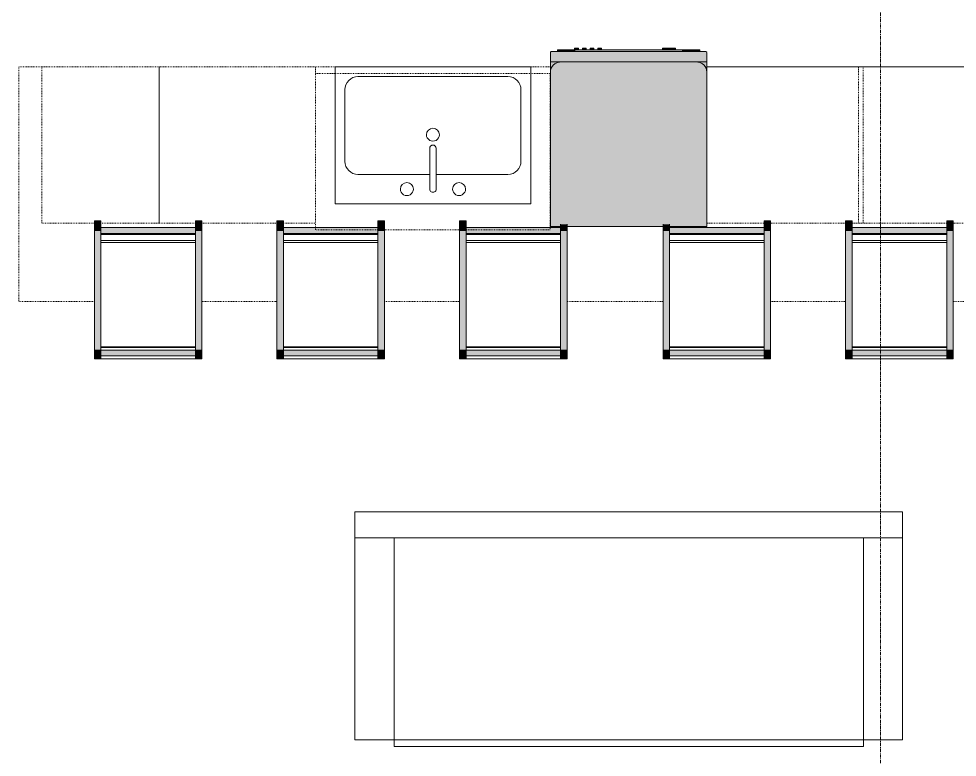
# Model space of a CAD drawing. Header units: inches. Extents: x -4061 to -1937, y 10959 to 12323.
# Drawn here: x -2305.5 to -2161.5, y 11349 to 11462.3 of the extents above; entities that cross this region are included whole.
import ezdxf

# ---------------------------------------------------------------- set-up
doc = ezdxf.new("R2010")
doc.units = ezdxf.units.IN
doc.header["$MEASUREMENT"] = 0
doc.linetypes.add('Dash', pattern=[0.25, 0.125, -0.125])
doc.linetypes.add('Grid Line 1_2_', pattern=[0.875, 0.5, -0.125, 0.125, -0.125])
for name, color, linetype, lineweight in [('0-1', 7, 'Continuous', 5), ('0-2', 10, 'Continuous', 18), ('I-FURN', 30, 'Continuous', 9), ('I-FURN-1', 71, 'Continuous', 9), ('I-FURN-2', 7, 'Continuous', 9), ('P-SANR-FIXT-2', 7, 'Continuous', 9), ('Q-CASE-4', 7, 'Dash', 9), ('Q-CASE-HDLN-1', 7, 'Dash', 9), ('Q-SPCQ-1', 7, 'Continuous', 9), ('Q-SPCQ-2', 55, 'Continuous', 9), ('S-GRID-1', 1, 'Grid Line 1_2_', 9)]:
    doc.layers.add(name, color=color, linetype=linetype, lineweight=lineweight)

# ---------------------------------------------------------------- blocks, each defined once
blk = doc.blocks.new('Sink Kitchen-Single - 30_ x 21_-366345-ENLARGED RCP - 1ST FLOOR PLAN - EAST')
at = {"layer": 'P-SANR-FIXT-2'}
for p, q in [((15.62, 10.59), (-14.38, 10.59)), ((-14.38, 10.59), (-14.38, -10.41)), ((15.62, -10.41), (15.62, 10.59)), ((0.12, 8.34), (0.12, 2.09)), ((1.12, 8.34), (1.12, 2.09)), ((0.12, 6.09), (-10.88, 6.09)), ((12.12, 6.09), (1.12, 6.09)), ((-12.88, 4.09), (-12.88, -6.91)), ((14.12, -6.91), (14.12, 4.09)), ((-10.88, -8.91), (12.12, -8.91)), ((-14.38, -10.41), (15.62, -10.41))]:
    blk.add_line(p, q, dxfattribs=at)
for centre, radius, start, end in [((-3.38, 8.34), 1, 360, 180), ((0.62, 8.34), 0.5, 360, 180), ((4.62, 8.34), 1, 360, 180), ((-3.38, 8.34), 1, 180, 0), ((4.62, 8.34), 1, 180, 360), ((-10.88, 4.09), 2, 90, 180), ((12.12, 4.09), 2, 360, 90), ((0.62, 2.09), 0.5, 180, 0), ((0.62, 0), 1, 360, 180), ((0.62, 0), 1, 180, 0), ((-10.88, -6.91), 2, 180, 270), ((12.12, -6.91), 2, 270, 0)]:
    blk.add_arc(centre, radius, start, end, dxfattribs=at)
blk = doc.blocks.new('Dishwasher_15404 - 34_ counter-V11-ENLARGED RCP - 1ST FLOOR PLAN - EAST')
at = {"layer": 'Q-SPCQ-2'}
for points in [[(0, 24), (0, 22.44), (0.36, 22.44), (0.36, 21.44), (0, 21.44), (0, 6.72), (0.36, 6.72), (0.36, 5.72), (0, 5.72), (0, 0), (23.68, 0), (24.08, 0.05), (24.46, 0.21), (24.83, 0.52), (25.04, 0.79), (25.2, 1.17), (25.25, 1.57), (25.25, 22.43), (25.17, 22.9), (24.98, 23.29), (24.74, 23.58), (24.46, 23.79), (24.08, 23.95), (23.68, 24), (1.7, 24)], [(25.25, 0), (26.73, 0.01), (26.82, 0.06), (26.87, 0.2), (26.85, 23.86), (26.82, 23.94), (26.68, 24), (25.25, 24), (25.25, 0.62)], [(26.87, 21.39), (27.12, 21.39), (27.12, 22.91), (26.87, 22.91)], [(26.87, 20.79), (26.87, 20.19), (27.12, 20.19), (27.12, 21.39), (26.87, 21.39), (26.87, 21.01)], [(26.87, 3.81), (27.12, 3.81), (27.12, 20.19), (26.87, 20.19), (26.87, 8.29)], [(27.12, 19.69), (27.37, 19.69), (27.37, 20.28), (27.12, 20.28), (27.12, 20.19)], [(27.12, 18.51), (27.37, 18.51), (27.37, 19.1), (27.12, 19.1)], [(27.12, 17.33), (27.37, 17.33), (27.37, 17.92), (27.12, 17.92)], [(27.12, 16.15), (27.37, 16.15), (27.37, 16.74), (27.12, 16.74)], [(27.12, 6.5), (27.12, 5.81), (27.37, 5.81), (27.37, 6.79), (27.12, 6.79), (27.12, 6.66)], [(27.12, 5.55), (27.12, 4.82), (27.37, 4.82), (27.37, 5.81), (27.12, 5.81)], [(26.87, 3.56), (26.87, 2.61), (27.12, 2.61), (27.12, 3.81), (26.87, 3.81)], [(26.87, 1.09), (27.12, 1.09), (27.12, 2.61), (26.87, 2.61)]]:
    blk.add_hatch(color=256, dxfattribs=at).paths.add_polyline_path(points, flags=0)
h = blk.add_hatch(color=256, dxfattribs=at)
h.paths.add_polyline_path([(23.68, 0), (25.25, 0), (25.25, 1.57), (25.2, 1.17), (24.96, 0.67), (24.74, 0.42), (24.46, 0.21), (24.08, 0.05)], flags=0)
h.paths.add_polyline_path([(23.68, 24), (24.08, 23.95), (24.46, 23.79), (24.83, 23.48), (25.04, 23.21), (25.22, 22.75), (25.25, 22.69), (25.25, 24), (23.95, 24)], flags=0)
h = blk.add_hatch(color=256, dxfattribs=at)
h.paths.add_polyline_path([(25.07, 0.85), (25.12, 0.95), (25.08, 0.9)], flags=0)
h.paths.add_polyline_path([(25.2, 1.2), (25.22, 1.25), (25.2, 1.23)], flags=0)
at = {"layer": 'Q-SPCQ-1'}
for p, q in [((0, 24), (23.68, 24)), ((0, 22.44), (0, 24)), ((23.68, 24), (25.25, 24)), ((25.25, 24), (26.68, 24)), ((25.25, 24), (25.25, 22.43)), ((26.87, 23.8), (26.87, 0.2)), ((25.25, 22.43), (25.25, 1.57)), ((26.87, 22.91), (27.12, 22.91)), ((27.12, 21.39), (27.12, 22.91)), ((0, 6.72), (0, 21.44)), ((27.12, 20.19), (27.12, 21.39)), ((27.12, 20.28), (27.37, 20.28)), ((27.12, 3.81), (27.12, 20.19)), ((27.37, 19.69), (27.37, 20.28)), ((27.12, 19.69), (27.37, 19.69)), ((27.12, 19.1), (27.37, 19.1)), ((27.37, 18.51), (27.37, 19.1)), ((27.12, 18.51), (27.37, 18.51)), ((27.12, 17.92), (27.37, 17.92)), ((27.12, 17.33), (27.37, 17.33)), ((27.37, 17.33), (27.37, 17.92)), ((27.12, 16.74), (27.37, 16.74)), ((27.12, 16.15), (27.37, 16.15)), ((27.37, 16.15), (27.37, 16.74)), ((27.37, 6.79), (27.12, 6.79)), ((27.37, 5.81), (27.37, 6.79)), ((27.37, 4.82), (27.37, 5.81)), ((0, 0), (0, 5.72)), ((27.12, 4.82), (27.37, 4.82)), ((27.12, 2.61), (27.12, 3.81)), ((25.25, 1.57), (25.25, 0)), ((27.12, 1.09), (27.12, 2.61)), ((23.68, 0), (0, 0)), ((26.87, 1.09), (27.12, 1.09)), ((25.25, 0), (23.68, 0)), ((26.68, 0), (25.25, 0))]:
    blk.add_line(p, q, dxfattribs=at)
for centre, radius, start, end in [((23.68, 22.43), 1.57, 360, 90), ((23.68, 22.43), 1.57, 32.077, 42.3359), ((23.68, 22.43), 1.57, 17.8182, 27.5266), ((26.68, 23.8), 0.197, 360, 90), ((23.68, 22.43), 1.57, 360, 13.6425), ((23.68, 1.57), 1.57, 270, 360), ((23.68, 1.57), 1.57, 346.3575, 360), ((23.68, 1.57), 1.57, 317.6641, 327.923), ((23.68, 1.57), 1.57, 332.4734, 342.1818), ((26.68, 0.2), 0.197, 270, 360), ((26.68, 0.2), 0.197, 285, 345)]:
    blk.add_arc(centre, radius, start, end, dxfattribs=at)
blk = doc.blocks.new('OD_CW_Countertop - OD_CW_Countertop-2216630-ENLARGED RCP - 1ST FLOOR PLAN - EAST')
at = {"layer": 'Q-CASE-HDLN-1'}
for p, q in [((14.45, 24), (0.74, 24)), ((0.74, 24), (0.74, -12)), ((42.45, 24), (30.95, 24)), ((73.67, 24), (58.95, 24)), ((101.67, 24), (90.17, 24)), ((129.67, 24), (118.17, 24)), ((157.76, 24), (146.17, 24)), ((157.76, -12), (157.76, 24)), ((0.74, -12), (52.23, -12)), ((76.23, -12), (157.76, -12))]:
    blk.add_line(p, q, dxfattribs=at)
blk = doc.blocks.new('Bar_Stool_6722_1_ - Bar_Stool_6722_1_-V9-ENLARGED RCP - 1ST FLOOR PLAN - EAST')
at = {"layer": 'I-FURN-1'}
for points in [[(0, 21.13), (0, 20.14), (1, 20.14), (1, 21.13)], [(16.5, 20.63), (15.5, 20.63), (15.5, 20.14), (16.5, 20.14), (16.5, 20.28)], [(0, 20.14), (0, 19.69), (1, 19.69), (1, 20.14)], [(0, 19.69), (0, 1.3), (1, 1.3), (1, 19.69)], [(15.5, 20.14), (1, 20.14), (1, 19.22), (15.5, 19.22)], [(16.5, 20.14), (15.5, 20.14), (15.5, 19.69), (16.5, 19.69), (16.5, 19.89)], [(16, 19.69), (15.5, 19.69), (15.5, 1.3), (16.5, 1.3), (16.5, 19.69)], [(0, 1.3), (0, 0.75), (1, 0.75), (1, 1.3)], [(0, 0.75), (0, 0), (1, 0), (1, 0.75)], [(1, 1.3), (1, 0.46), (15.5, 0.46), (15.5, 1.3)], [(15.5, 1.3), (15.5, 0.75), (16.5, 0.75), (16.5, 1.3), (16, 1.3)], [(15.5, 0.75), (15.5, 0), (16.5, 0), (16.5, 0.75), (16, 0.75)]]:
    blk.add_hatch(color=256, dxfattribs=at).paths.add_polyline_path(points, flags=0)
at = {"layer": 'I-FURN-2'}
for p, q in [((1, 21.13), (0, 21.13)), ((0, 21.13), (0, 20.14)), ((1, 20.14), (1, 21.13)), ((15.5, 20.63), (15.5, 20.14)), ((16.5, 20.14), (16.5, 20.63)), ((0, 20.14), (0, 19.69)), ((0, 20.14), (1, 20.14)), ((0, 19.69), (0, 1.3)), ((0, 19.69), (1, 19.69)), ((15.5, 20.14), (1, 20.14)), ((1, 19.69), (1, 20.14)), ((1, 1.3), (1, 19.69)), ((1, 19.22), (15.5, 19.22)), ((1, 19.07), (15.5, 19.07)), ((15.5, 20.14), (15.5, 19.69)), ((15.5, 20.14), (16.5, 20.14)), ((15.5, 19.69), (15.5, 1.3)), ((15.5, 19.69), (16.5, 19.69)), ((16.5, 19.69), (16.5, 20.14)), ((16.5, 1.3), (16.5, 19.69)), ((1, 18.13), (15.5, 18.13)), ((1, 17.83), (15.5, 17.83)), ((1, 1.83), (15.5, 1.83)), ((1, 1.73), (15.5, 1.73)), ((0, 1.3), (1, 1.3)), ((0, 1.3), (0, 0.75)), ((0, 0.75), (0, 0)), ((0, 0.75), (1, 0.75)), ((15.5, 1.3), (1, 1.3)), ((1, 0.75), (1, 1.3)), ((1, 0), (1, 0.75)), ((1, 0.46), (15.5, 0.46)), ((15.5, 1.3), (16.5, 1.3)), ((15.5, 1.3), (15.5, 0.75)), ((15.5, 0.75), (15.5, 0)), ((15.5, 0.75), (16.5, 0.75)), ((16.5, 0), (15.5, 0)), ((16.5, 0.75), (16.5, 1.3)), ((16.5, 0), (16.5, 0.75)), ((1, 0), (0, 0)), ((1, 0), (15.5, 0))]:
    blk.add_line(p, q, dxfattribs=at)
blk = doc.blocks.new('Bar_Stool_6722_1_ - Bar_Stool_6722_1_-V12-ENLARGED RCP - 1ST FLOOR PLAN - EAST')
at = {"layer": 'I-FURN-1'}
for points in [[(16, 0), (15.5, 0), (15.5, -0.75), (16.5, -0.75), (16.5, 0)], [(1, 0), (0, 0), (0, -0.75), (1, -0.75), (1, -0.46)], [(0, -0.75), (0, -1.3), (1, -1.3), (1, -0.75)], [(0, -1.3), (0, -19.69), (1, -19.69), (1, -1.3)], [(15.5, -0.46), (1, -0.46), (1, -1.3), (15.5, -1.3), (15.5, -0.75)], [(15.5, -0.75), (15.5, -1.3), (16.5, -1.3), (16.5, -0.75), (16, -0.75)], [(15.5, -1.3), (15.5, -19.69), (16.5, -19.69), (16.5, -1.3), (16, -1.3)], [(0, -19.69), (0, -20.14), (1, -20.14), (1, -19.69)], [(0, -20.14), (0, -21.13), (1, -21.13), (1, -20.14)], [(1, -19.22), (1, -20.14), (15.5, -20.14), (15.5, -19.22)], [(15.5, -19.69), (15.5, -20.14), (16.5, -20.14), (16.5, -19.69), (15.98, -19.69)], [(15.5, -20.14), (15.5, -21.13), (16.5, -21.13), (16.5, -20.14), (16, -20.14)]]:
    blk.add_hatch(color=256, dxfattribs=at).paths.add_polyline_path(points, flags=0)
at = {"layer": 'I-FURN-2'}
for p, q in [((0, 0), (0, -0.75)), ((0, 0), (1, 0)), ((1, -0.75), (1, 0)), ((0, -0.75), (0, -1.3)), ((1, -0.75), (0, -0.75)), ((0, -1.3), (0, -19.69)), ((1, -1.3), (0, -1.3)), ((15.5, 0), (1, 0)), ((15.5, -0.46), (1, -0.46)), ((1, -1.3), (1, -0.75)), ((1, -1.3), (15.5, -1.3)), ((1, -19.69), (1, -1.3)), ((15.5, 0), (15.5, -0.75)), ((15.5, 0), (16.5, 0)), ((15.5, -0.75), (15.5, -1.3)), ((16.5, -0.75), (15.5, -0.75)), ((15.5, -1.3), (15.5, -19.69)), ((16.5, -1.3), (15.5, -1.3)), ((16.5, -0.75), (16.5, 0)), ((16.5, -1.3), (16.5, -0.75)), ((16.5, -19.69), (16.5, -1.3)), ((15.5, -1.73), (1, -1.73)), ((15.5, -1.83), (1, -1.83)), ((15.5, -17.83), (1, -17.83)), ((15.5, -18.13), (1, -18.13)), ((1, -19.69), (0, -19.69)), ((0, -19.69), (0, -20.14)), ((0, -20.14), (0, -21.13)), ((1, -20.14), (0, -20.14)), ((15.5, -19.07), (1, -19.07)), ((15.5, -19.22), (1, -19.22)), ((1, -20.14), (1, -19.69)), ((1, -20.14), (15.5, -20.14)), ((1, -21.13), (1, -20.14)), ((15.5, -19.69), (15.5, -20.14)), ((16.5, -19.69), (15.5, -19.69)), ((15.5, -20.14), (15.5, -21.13)), ((16.5, -20.14), (15.5, -20.14)), ((16.5, -20.14), (16.5, -19.69)), ((16.5, -21.13), (16.5, -20.14)), ((0, -21.13), (1, -21.13)), ((15.5, -21.13), (16.5, -21.13))]:
    blk.add_line(p, q, dxfattribs=at)
blk = doc.blocks.new('Bar_Stool_6722_1_ - Bar_Stool_6722_1_-V7-ENLARGED RCP - 1ST FLOOR PLAN - EAST')
at = {"layer": 'I-FURN-1'}
for points in [[(1, -0.75), (1, 0), (0, 0), (0, -0.75)], [(15.5, -0.75), (16.5, -0.75), (16.5, 0), (15.5, 0), (15.5, -0.46)], [(1, -1.3), (1, -0.75), (0, -0.75), (0, -1.3)], [(1, -19.69), (1, -1.3), (0, -1.3), (0, -19.69)], [(1, -1.3), (15.5, -1.3), (15.5, -0.46), (1, -0.46), (1, -1.3)], [(16, -1.3), (16.5, -1.3), (16.5, -0.75), (15.5, -0.75), (15.5, -1.3)], [(16.5, -19.69), (16.5, -1.3), (15.5, -1.3), (15.5, -19.69), (16, -19.69)], [(0, -20.14), (1, -20.14), (1, -19.69), (0, -19.69), (0, -19.89)], [(1, -21.13), (1, -20.14), (0, -20.14), (0, -21.13)], [(13.8, -20.14), (15.5, -20.14), (15.5, -19.22), (1, -19.22), (1, -20.14), (10.92, -20.14)], [(15.5, -20.14), (16.5, -20.14), (16.5, -19.69), (15.5, -19.7), (15.5, -19.89)], [(15.5, -20.63), (16.5, -20.63), (16.5, -20.14), (15.5, -20.14), (15.5, -20.28)]]:
    blk.add_hatch(color=256, dxfattribs=at).paths.add_polyline_path(points, flags=0)
at = {"layer": 'I-FURN-2'}
for p, q in [((0, 0), (0, -0.75)), ((0, 0), (1, 0)), ((1, -0.75), (1, 0)), ((0, -0.75), (0, -1.3)), ((1, -0.75), (0, -0.75)), ((0, -1.3), (0, -19.69)), ((1, -1.3), (0, -1.3)), ((15.5, 0), (1, 0)), ((15.5, -0.46), (1, -0.46)), ((1, -1.3), (1, -0.75)), ((1, -1.3), (15.5, -1.3)), ((1, -19.69), (1, -1.3)), ((15.5, 0), (15.5, -0.75)), ((15.5, 0), (16.5, 0)), ((15.5, -0.75), (15.5, -1.3)), ((16.5, -0.75), (15.5, -0.75)), ((15.5, -1.3), (15.5, -19.69)), ((16.5, -1.3), (15.5, -1.3)), ((16.5, -0.75), (16.5, 0)), ((16.5, -1.3), (16.5, -0.75)), ((16.5, -19.69), (16.5, -1.3)), ((15.5, -1.73), (1, -1.73)), ((15.5, -1.83), (1, -1.83)), ((15.5, -17.83), (1, -17.83)), ((15.5, -18.13), (1, -18.13)), ((1, -19.69), (0, -19.69)), ((0, -19.69), (0, -20.14)), ((0, -20.14), (0, -21.13)), ((1, -20.14), (0, -20.14)), ((15.5, -19.07), (1, -19.07)), ((15.5, -19.22), (1, -19.22)), ((1, -20.14), (1, -19.69)), ((1, -20.14), (15.5, -20.14)), ((1, -21.13), (1, -20.14)), ((15.5, -19.69), (15.5, -20.14)), ((16.5, -19.69), (15.5, -19.69)), ((15.5, -20.14), (15.5, -20.63)), ((16.5, -20.14), (15.5, -20.14)), ((16.5, -20.14), (16.5, -19.69)), ((16.5, -20.63), (16.5, -20.14)), ((0, -21.13), (1, -21.13))]:
    blk.add_line(p, q, dxfattribs=at)
blk = doc.blocks.new('Couch-Both_Arms-Generic - 1-1372852-ENLARGED RCP - 1ST FLOOR PLAN - EAST')
at = {"layer": 'I-FURN'}
for p, q in [((-42, 17.5), (-36, 17.5)), ((-42, -13.5), (-42, 17.5)), ((-36, 18.5), (36, 18.5)), ((-36, -13.5), (-36, 18.5)), ((-36, 17.5), (-36, -13.5)), ((36, 18.5), (36, -13.5)), ((36, 17.5), (42, 17.5)), ((36, -13.5), (36, 17.5)), ((42, 17.5), (42, -13.5)), ((-42, -13.5), (42, -13.5)), ((-36, -13.5), (-42, -13.5)), ((36, -13.5), (-36, -13.5)), ((42, -13.5), (36, -13.5))]:
    blk.add_line(p, q, dxfattribs=at)
at = {"layer": 'I-FURN-2'}
for p, q in [((-42, 17.5), (42, 17.5)), ((-42, -17.5), (-42, 17.5)), ((42, 17.5), (42, -17.5)), ((42, -17.5), (-42, -17.5))]:
    blk.add_line(p, q, dxfattribs=at)
blk = doc.blocks.new('Base Cabinet-Double Door _ 1 Drawer - 36_-2217066-ENLARGED RCP - 1ST FLOOR PLAN - EAST')
at = {"layer": 'Q-CASE-4'}
for p, q in [((-17.26, -24), (-17.26, 0)), ((-17.26, 0), (18.74, 0)), ((18.74, 0), (18.74, -24)), ((18.74, -24), (-17.26, -24))]:
    blk.add_line(p, q, dxfattribs=at)
blk = doc.blocks.new('Base Cabinet-Single Door _ Drawer - 24_-2171315-ENLARGED RCP - 1ST FLOOR PLAN - EAST')
at = {"layer": 'Q-CASE-4'}
for p, q in [((-11.26, 24), (-11.26, 0)), ((12.74, 24), (-11.26, 24)), ((12.74, 0), (12.74, 24)), ((-11.26, 0), (12.74, 0))]:
    blk.add_line(p, q, dxfattribs=at)
blk = doc.blocks.new('Base Cabinet-Single Door _ Drawer - 18_-2171622-ENLARGED RCP - 1ST FLOOR PLAN - EAST')
at = {"layer": 'Q-CASE-4'}
for p, q in [((-8.26, 24), (-8.26, 0)), ((9.74, 24), (-8.26, 24)), ((9.74, 0), (9.74, 24)), ((-8.26, 0), (9.74, 0))]:
    blk.add_line(p, q, dxfattribs=at)
blk = doc.blocks.new('Base Cabinet-Single Door _ Drawer - 24_-2164611-ENLARGED RCP - 1ST FLOOR PLAN - EAST')
at = {"layer": 'Q-CASE-4'}
for p, q in [((-11.26, -24), (-11.26, 0)), ((-11.26, 0), (12.74, 0)), ((12.74, 0), (12.74, -24)), ((12.74, -24), (-11.26, -24))]:
    blk.add_line(p, q, dxfattribs=at)
blk = doc.blocks.new('CTR - 1st Phase - Unit Layouts_rvt-1-ENLARGED RCP - 1ST FLOOR PLAN - EAST')
at = {"layer": '0-2'}
for name, p, rotation in [('Dishwasher_15404 - 34_ counter-V11-ENLARGED RCP - 1ST FLOOR PLAN - EAST', (-2199.94, 11430.45), 89.99999999989932), ('OD_CW_Countertop - OD_CW_Countertop-2216630-ENLARGED RCP - 1ST FLOOR PLAN - EAST', (-2147.71, 11442.95), 180), ('Sink Kitchen-Single - 30_ x 21_-366345-ENLARGED RCP - 1ST FLOOR PLAN - EAST', (-2241.33, 11444.54), 180), ('Base Cabinet-Single Door _ Drawer - 24_-2164611-ENLARGED RCP - 1ST FLOOR PLAN - EAST', (-2187.21, 11430.95), 180), ('Base Cabinet-Single Door _ Drawer - 24_-2164611-ENLARGED RCP - 1ST FLOOR PLAN - EAST', (-2163.93, 11430.95), 180), ('Base Cabinet-Double Door _ 1 Drawer - 36_-2217066-ENLARGED RCP - 1ST FLOOR PLAN - EAST', (-2241.21, 11429.95), 180), ('Bar_Stool_6722_1_ - Bar_Stool_6722_1_-V12-ENLARGED RCP - 1ST FLOOR PLAN - EAST', (-2277.38, 11410.17), 180), ('Bar_Stool_6722_1_ - Bar_Stool_6722_1_-V12-ENLARGED RCP - 1ST FLOOR PLAN - EAST', (-2249.38, 11410.17), 180), ('Bar_Stool_6722_1_ - Bar_Stool_6722_1_-V7-ENLARGED RCP - 1ST FLOOR PLAN - EAST', (-2190.16, 11410.17), 180), ('Bar_Stool_6722_1_ - Bar_Stool_6722_1_-V12-ENLARGED RCP - 1ST FLOOR PLAN - EAST', (-2162.16, 11410.17), 180), ('Couch-Both_Arms-Generic - 1-1372852-ENLARGED RCP - 1ST FLOOR PLAN - EAST', (-2211.92, 11369.19), 180)]:
    blk.add_blockref(name, p, dxfattribs=dict(at, rotation=rotation))
for name, p in [('Base Cabinet-Single Door _ Drawer - 18_-2171622-ENLARGED RCP - 1ST FLOOR PLAN - EAST', (-2293.68, 11430.95)), ('Base Cabinet-Single Door _ Drawer - 24_-2171315-ENLARGED RCP - 1ST FLOOR PLAN - EAST', (-2272.68, 11430.95)), ('Bar_Stool_6722_1_ - Bar_Stool_6722_1_-V9-ENLARGED RCP - 1ST FLOOR PLAN - EAST', (-2237.88, 11410.17))]:
    blk.add_blockref(name, p, dxfattribs=at)
blk = doc.blocks.new('CTR - 1st Phase - Shell_rvt-1-ENLARGED RCP - 1ST FLOOR PLAN - EAST')
at = {"layer": 'S-GRID-1'}
blk.add_line((-2173.32, 10958.72), (-2173.32, 12290.35), dxfattribs=at)

msp = doc.modelspace()

# ---------------------------------------------------------------- block references
at = {"layer": '0-1'}
for name in ['CTR - 1st Phase - Shell_rvt-1-ENLARGED RCP - 1ST FLOOR PLAN - EAST', 'CTR - 1st Phase - Unit Layouts_rvt-1-ENLARGED RCP - 1ST FLOOR PLAN - EAST']:
    msp.add_blockref(name, (0, 0), dxfattribs=at)

doc.saveas('drawing.dxf')
